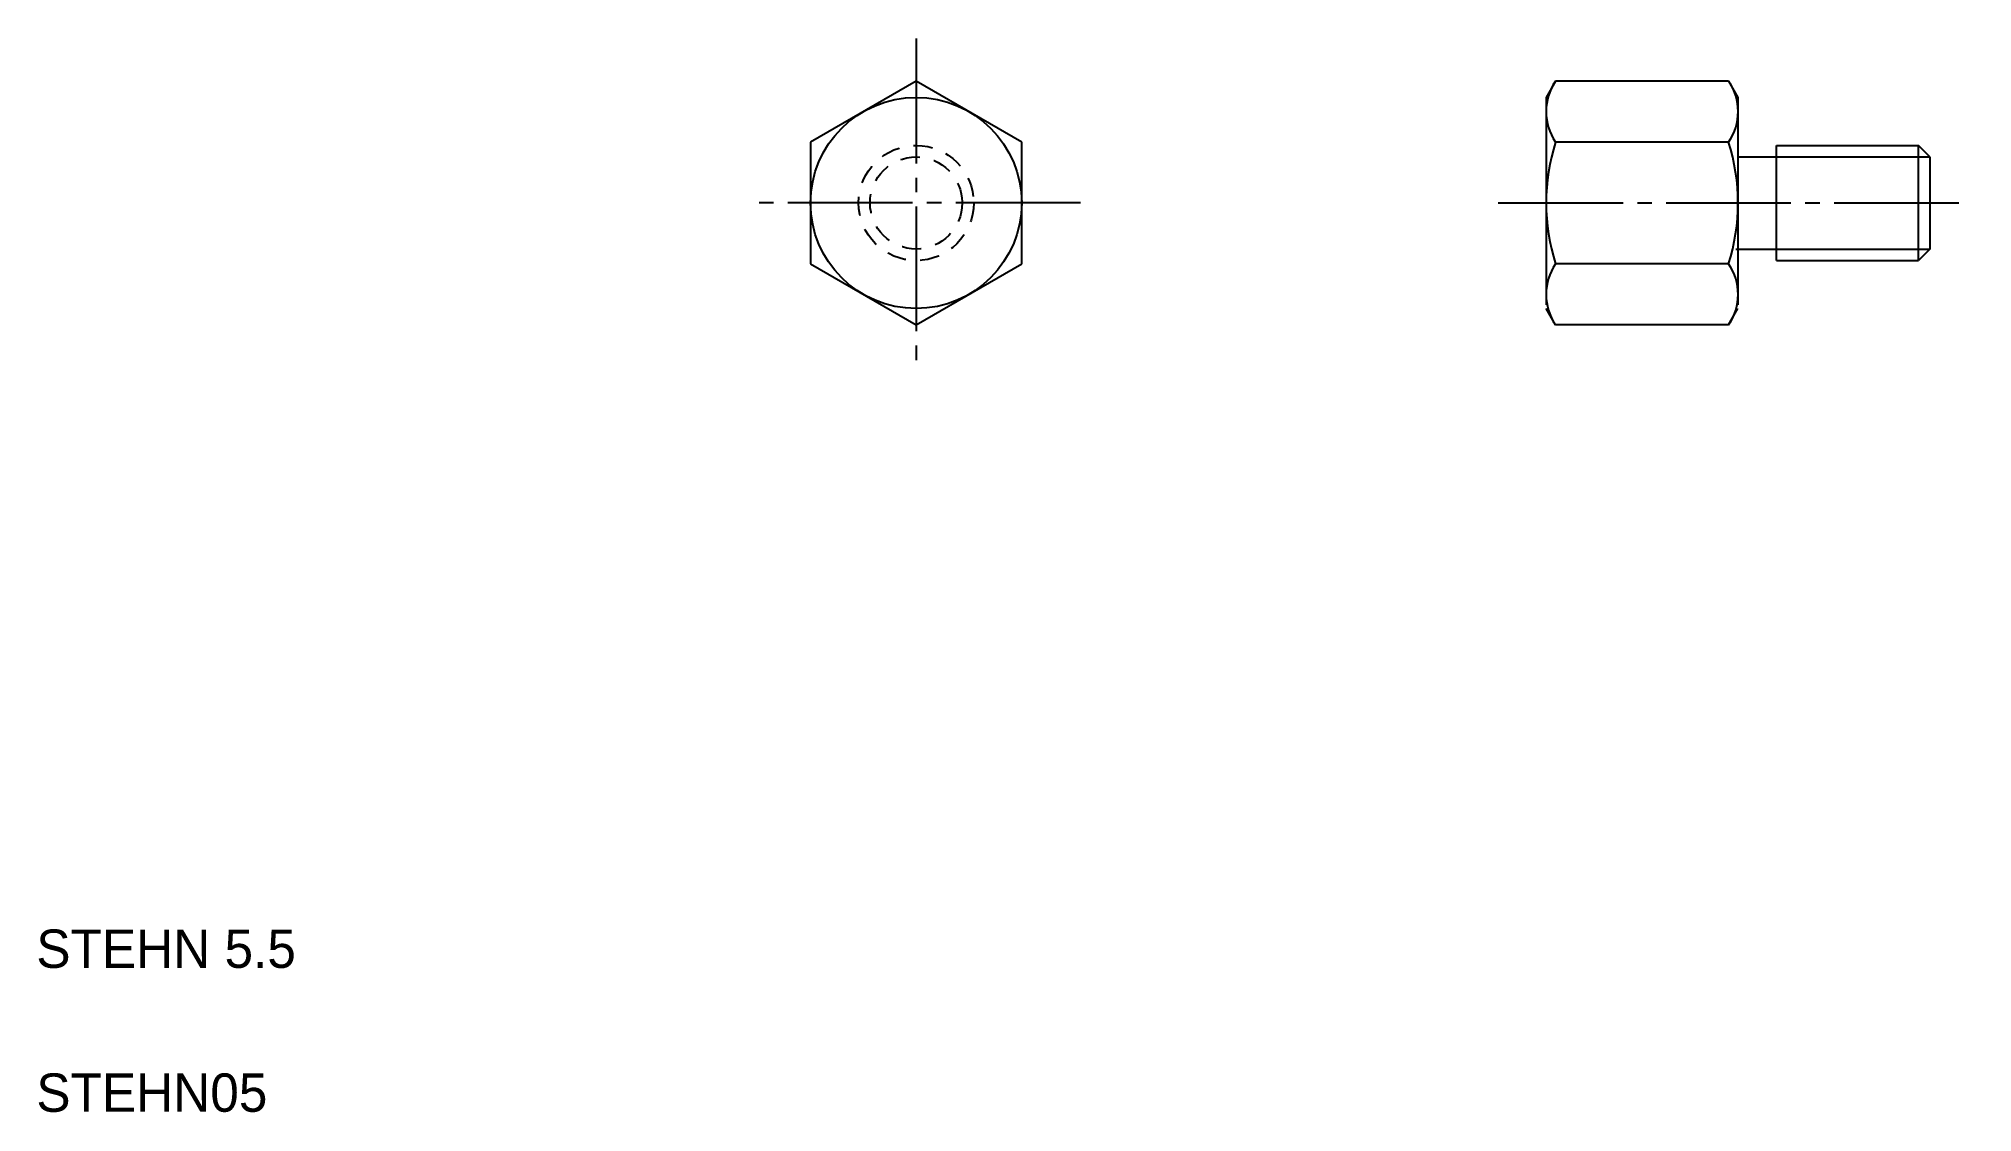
# Model space of a CAD drawing. Extents: x 2.6 to 52.9, y 2.5 to 30.5.
import ezdxf

# ---------------------------------------------------------------- set-up
doc = ezdxf.new("R2010")
doc.units = 0
doc.header["$LTSCALE"] = 0.25
doc.linetypes.add('CENTER', pattern=[17.5, 13, -1.5, 1.5, -1.5])
doc.linetypes.add('DASHED', pattern=[3.5, 2, -1.5])
doc.layers.get('0').update_dxf_attribs({"linetype": 'CONTINUOUS'})

msp = doc.modelspace()

# ---------------------------------------------------------------- linework, layer by layer
at = {"color": 1, "linetype": 'CENTER'}
for p, q in [((25.421, 30.464), (25.421, 21.9)), ((29.703, 26.182), (21.139, 26.182)), ((40.587, 26.182), (52.938, 26.182))]:
    msp.add_line(p, q, dxfattribs=at)
at = {"color": 7, "linetype": 'CONTINUOUS'}
for p, q in [((25.421, 29.357), (22.671, 27.77)), ((28.171, 27.77), (25.421, 29.357)), ((42.079, 29.357), (41.833, 28.932)), ((46.588, 29.357), (42.079, 29.357)), ((46.588, 29.357), (46.833, 28.932)), ((41.833, 28.932), (41.833, 23.532)), ((46.833, 28.932), (46.833, 23.532)), ((22.671, 27.77), (22.671, 24.594)), ((28.171, 24.594), (28.171, 27.77)), ((46.588, 27.77), (42.079, 27.77)), ((46.833, 27.382), (47.833, 27.382)), ((47.833, 24.682), (47.833, 27.682)), ((47.833, 27.682), (51.533, 27.682)), ((51.533, 24.682), (51.533, 27.682)), ((51.833, 27.382), (51.533, 27.682)), ((51.833, 27.382), (51.833, 24.982)), ((46.776, 24.982), (47.833, 24.982)), ((51.833, 24.982), (51.533, 24.682)), ((22.671, 24.594), (25.421, 23.006)), ((25.421, 23.006), (28.171, 24.594)), ((46.588, 24.594), (42.079, 24.594)), ((47.833, 24.682), (51.533, 24.682)), ((42.079, 23.006), (41.833, 23.432)), ((46.588, 23.006), (46.833, 23.432)), ((46.588, 23.006), (42.079, 23.006))]:
    msp.add_line(p, q, dxfattribs=at)
for p, q in [((47.083, 27.382), (47.083, 27.382)), ((47.333, 27.382), (47.333, 27.382))]:
    msp.add_line(p, q)
at = {"color": 3, "linetype": 'CONTINUOUS'}
for p, q in [((47.833, 27.382), (51.833, 27.382)), ((47.833, 24.982), (51.833, 24.982))]:
    msp.add_line(p, q, dxfattribs=at)
at = {"color": 7, "linetype": 'CONTINUOUS'}
msp.add_circle((25.421, 26.182), 2.75, dxfattribs=at)
at = {"color": 3, "linetype": 'DASHED'}
for radius in [1.5, 1.2]:
    msp.add_circle((25.421, 26.182), radius, dxfattribs=at)
at = {"color": 7, "linetype": 'CONTINUOUS'}
for centre, radius, start, end in [((43.239, 28.563), 1.406, 145.6111, 214.3889), ((45.428, 28.563), 1.406, 325.6111, 34.3889), ((47.088, 26.182), 5.254, 162.4111, 197.5889), ((41.579, 26.182), 5.254, 342.4111, 17.5889), ((43.239, 23.8), 1.406, 145.6111, 214.3889), ((45.428, 23.8), 1.406, 325.6111, 34.3889)]:
    msp.add_arc(centre, radius, start, end, dxfattribs=at)

# ---------------------------------------------------------------- texts
for s, p in [('STEHN 5.5', (2.5, 6.25)), ('STEHN05', (2.5, 2.5))]:
    msp.add_text(s, height=1).set_placement(p)

doc.saveas('drawing.dxf')
